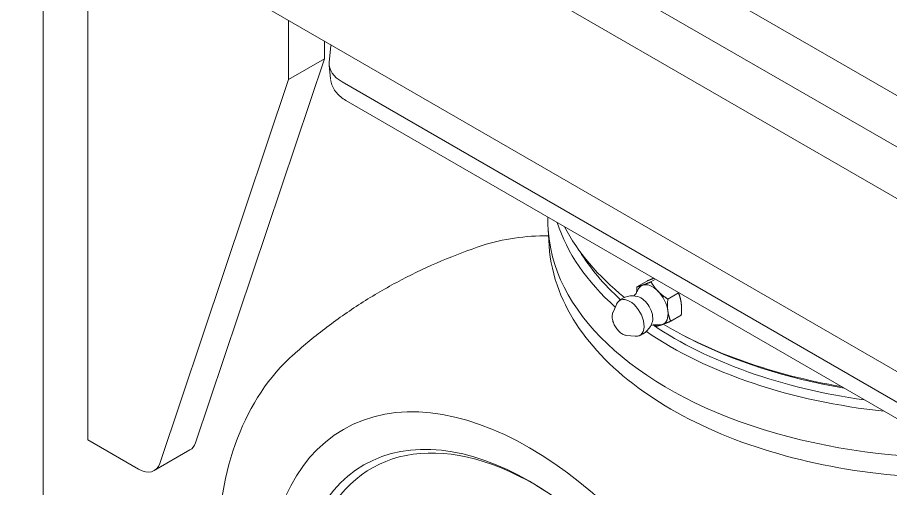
# Model space of a CAD drawing. Header units: millimetres. Extents: x 24 to 1656, y 24 to 1164.
# Drawn here: x 754 to 892.3, y 249.8 to 324.5 of the extents above; entities that cross this region are included whole.
import ezdxf

# ---------------------------------------------------------------- set-up
doc = ezdxf.new("R2010")
doc.units = ezdxf.units.MM
doc.header["$LTSCALE"] = 4
doc.layers.add('굵은실선_A3', color=7, linetype='Continuous', lineweight=18)

msp = doc.modelspace()

# ---------------------------------------------------------------- linework, layer by layer
at = {"layer": '굵은실선_A3'}
for p, q in [((475.18, 545.31), (899.44, 300.36)), ((735.76, 403.03), (899.44, 308.53)), ((899.44, 300.36), (761.55, 379.97)), ((761.55, 371.8), (899.44, 292.2)), ((758.02, 230.96), (758.02, 369.76)), ((765.09, 369.76), (899.44, 292.2)), ((760.3, 345.13), (901.72, 263.48)), ((765.09, 339.21), (765.09, 257.56)), ((796.91, 314.65), (796.91, 323.99)), ((802.57, 320.73), (802.57, 317.91)), ((803.55, 319.47), (803.35, 317.31)), ((802.57, 317.91), (782.15, 257.06)), ((802.57, 317.91), (796.91, 314.65)), ((803.35, 316.89), (803.55, 314.73)), ((776.49, 253.8), (796.91, 314.65)), ((805.39, 314.24), (898.03, 260.76)), ((898.45, 257.91), (805.99, 311.29)), ((838.18, 288.27), (838.02, 290.8)), ((853.77, 282.75), (852.09, 281.78)), ((855.02, 282.98), (854.31, 282.57)), ((858.66, 280.82), (856.98, 279.85)), ((848.3, 277.78), (848.88, 279.07)), ((859.11, 277.3), (857.43, 276.33)), ((850.43, 274.09), (851.83, 273.95)), ((860.29, 273.64), (859.59, 274.01)), ((765.09, 257.56), (773.13, 252.92)), ((781.28, 255.94), (775.63, 252.67))]:
    msp.add_line(p, q, dxfattribs=at)
for start, end in [(74.844, 133.068), (286.932, 345.156)]:
    msp.add_arc((851.39, 277.11), 3.25, start, end, dxfattribs=at)
for centre, major_axis, ratio, start_param, end_param in [((810.36, 317.1), (-7.02, 0), 0.575771, 6.230968, 7.067214), ((902.98, 292.2), (65, 0), 0.57735, 3.125035, 6.299743), ((902.98, 298.73), (-64.58, 0), 0.57735, 0.182533, 0.571328), ((902.98, 301.99), (-65.05, 0), 0.57735, 0.288759, 0.622291), ((902.98, 299.54), (-63.53, 0), 0.57735, 0.336632, 0.570074), ((854.54, 278.93), (-1.75, 3.03), 0.57735, 5.130959, 6.178157), ((854.54, 278.93), (-1.75, 3.03), 0.57735, 6.178157, 6.728184), ((854.54, 278.93), (1.75, -3.03), 0.57735, 0.942169, 1.989366), ((850.96, 276.86), (-1.6, 2.77), 0.57735, 2.749053, 6.675725), ((852.72, 277.88), (1.33, -2.29), 0.57735, 0.525959, 2.615633), ((854.54, 278.93), (1.75, -3.03), 0.57735, 6.178157, 7.225354), ((902.98, 299.54), (-63.53, 0), 0.57735, 0.706149, 1.334337), ((854.54, 278.93), (1.75, -3.03), 0.57735, 5.838186, 6.178157), ((902.98, 301.99), (-65.05, 0), 0.57735, 0.769426, 1.282037), ((902.98, 298.73), (64.58, 0), 0.57735, 3.84157, 4.529856), ((902.98, 301.18), (64, 0), 0.57735, 3.98233, 4.426032), ((835.8, 208.5), (-25.72, 44.55), 0.57735, 5.451555, 10.256408), ((778.78, 260.27), (2.5, -4.33), 0.57735, 0, 0.471533), ((773.13, 257), (2.5, -4.33), 0.57735, 5.497787, 6.754718)]:
    msp.add_ellipse(centre, major_axis=major_axis, ratio=ratio, start_param=start_param, end_param=end_param, dxfattribs=at)
for major_axis in [(-29.5, 51.1), (-26.25, 45.47)]:
    msp.add_ellipse((835.09, 208.1), major_axis=major_axis, ratio=0.57735, dxfattribs=at)
for points in [[(803.55, 319.47), (803.56, 319.68), (803.6, 319.89), (803.66, 320.1)], [(827.59, 288.32), (830.9, 289.41), (834.44, 289.91), (838.08, 289.84)]]:
    msp.add_open_spline(points, degree=3, dxfattribs=at)
for points, knots in [([(805.96, 311.31), (805.39, 311.64), (804.88, 312.06), (804.08, 313.04), (803.77, 313.61), (803.6, 314.35), (803.57, 314.48), (803.56, 314.61)], [0.0051535, 0.0051535, 0.0051535, 0.0051535, 0.228033, 0.228033, 0.4499405, 0.4499405, 0.4980871, 0.4980871, 0.4980871, 0.4980871]), ([(797.66, 271.03), (799.35, 272.55), (801.13, 274.01), (804.83, 276.81), (806.75, 278.14), (810.71, 280.65), (812.74, 281.82), (816.89, 283.99), (819, 284.99), (823.27, 286.79), (825.43, 287.6), (827.59, 288.32)], [0.6659803, 0.6659803, 0.6659803, 0.6659803, 0.7137474, 0.7137474, 0.7615146, 0.7615146, 0.8092817, 0.8092817, 0.8570489, 0.8570489, 0.904816, 0.904816, 0.904816, 0.904816]), ([(967.77, 288.27), (967.51, 284.28), (966.2, 280.33), (961.59, 272.79), (958.23, 269.22), (949.73, 262.82), (944.55, 260.02), (932.97, 255.52), (926.56, 253.83), (913.19, 251.72), (906.22, 251.3), (892.42, 251.75), (885.58, 252.63), (872.71, 255.61), (866.67, 257.71), (856, 262.96), (851.37, 266.11), (844.04, 273.17), (841.32, 277.08), (838.86, 283.52), (838.34, 285.89), (838.18, 288.27)], [2.393261, 2.393261, 2.393261, 2.393261, 2.695196, 2.695196, 3.010496, 3.010496, 3.335037, 3.335037, 3.660051, 3.660051, 3.984203, 3.984203, 4.308099, 4.308099, 4.632515, 4.632515, 4.957752, 4.957752, 5.280496, 5.280496, 5.460721, 5.460721, 5.460721, 5.460721]), ([(852.21, 281.23), (852.19, 281.19), (852.17, 281.13), (852.11, 281.01), (852.07, 280.94), (851.98, 280.79), (851.92, 280.71), (851.78, 280.54), (851.7, 280.45), (851.6, 280.36), (851.6, 280.36), (851.59, 280.35)], [0.3403993, 0.3403993, 0.3403993, 0.3403993, 0.4164524, 0.4164524, 0.4925056, 0.4925056, 0.5685588, 0.5685588, 0.644612, 0.644612, 0.6494434, 0.6494434, 0.6494434, 0.6494434]), ([(850.43, 274.09), (850.26, 274.11), (850.08, 274.16), (849.72, 274.34), (849.54, 274.46), (849.19, 274.77), (849.03, 274.95), (848.73, 275.34), (848.6, 275.56), (848.39, 276), (848.3, 276.23), (848.19, 276.69), (848.16, 276.91), (848.17, 277.34), (848.2, 277.54), (848.28, 277.74), (848.29, 277.76), (848.3, 277.78)], [4.31953, 4.31953, 4.31953, 4.31953, 4.631601, 4.631601, 4.964809, 4.964809, 5.298672, 5.298672, 5.630343, 5.630343, 5.961782, 5.961782, 6.295123, 6.295123, 6.62941, 6.62941, 6.676044, 6.676044, 6.676044, 6.676044]), ([(854.3, 275.66), (854.31, 275.67), (854.32, 275.67), (854.44, 275.7), (854.56, 275.73), (854.77, 275.76), (854.87, 275.77), (855.05, 275.78), (855.13, 275.78), (855.27, 275.77), (855.32, 275.76), (855.37, 275.76)], [4.0629456, 4.0629456, 4.0629456, 4.0629456, 4.067777, 4.067777, 4.1438302, 4.1438302, 4.2198834, 4.2198834, 4.2959365, 4.2959365, 4.3719897, 4.3719897, 4.3719897, 4.3719897]), ([(870.88, 144.21), (866.45, 142.74), (861.61, 142.35), (851.21, 143.58), (845.61, 145.39), (834.26, 151.11), (828.5, 155.13), (817.59, 164.89), (812.43, 170.63), (803.2, 183.22), (799.13, 190.07), (792.45, 204.21), (789.85, 211.5), (786.37, 225.87), (785.5, 232.94), (785.69, 246.21), (786.75, 252.4), (790.83, 263.05), (793.79, 267.58), (797.65, 271.03), (797.65, 271.03), (797.66, 271.03)], [4.046409, 4.046409, 4.046409, 4.046409, 4.333754, 4.333754, 4.649286, 4.649286, 4.980119, 4.980119, 5.310872, 5.310872, 5.639927, 5.639927, 5.96886, 5.96886, 6.299326, 6.299326, 6.630633, 6.630633, 6.948876, 6.948876, 6.949166, 6.949166, 6.949166, 6.949166])]:
    msp.add_open_spline(points, degree=3, knots=knots, dxfattribs=at)
for points, weights in [([(852.98, 282.05), (853.5, 282.23), (854.31, 282.57)], [1, 1.0379548493, 1]), ([(854.75, 283.14), (854.34, 282.98), (853.77, 282.75)], [1.01639385912, 1.02597952578, 1]), ([(854.31, 282.57), (854.81, 281.71), (855.43, 281.08)], [1, 1.0379548493, 1]), ([(852.04, 280.9), (852.05, 281.31), (852.09, 281.78)], [1.01862216068, 1.01638088942, 1]), ([(852.09, 281.78), (852.47, 281.86), (852.98, 282.05)], [1, 1.0379548493, 1]), ([(855.43, 281.08), (856.05, 280.45), (856.98, 279.85)], [1, 1.0379548493, 1]), ([(858.66, 280.82), (858.63, 280.86), (858.61, 280.91)], [1, 1.00200842664, 1.00380429664]), ([(859.1, 279.19), (859, 280), (858.66, 280.82)], [1, 1.0379548493, 1]), ([(856.98, 279.85), (856.88, 278.78), (856.98, 277.96)], [1, 1.0379548493, 1]), ([(859.11, 277.3), (859.21, 278.37), (859.1, 279.19)], [1, 1.0379548493, 1]), ([(856.98, 277.96), (857.09, 277.15), (857.43, 276.33)], [1, 1.0379548493, 1]), ([(855.21, 275.54), (855.02, 275.66), (854.86, 275.77)], [1, 1.00717889596, 1.01164211537]), ([(856.1, 275.81), (855.58, 275.62), (855.21, 275.54)], [1, 1.0379548493, 1]), ([(857.43, 276.33), (856.61, 275.99), (856.1, 275.81)], [1, 1.0379548493, 1])]:
    msp.add_rational_spline(points, weights, degree=2, dxfattribs=at)

doc.saveas('drawing.dxf')
